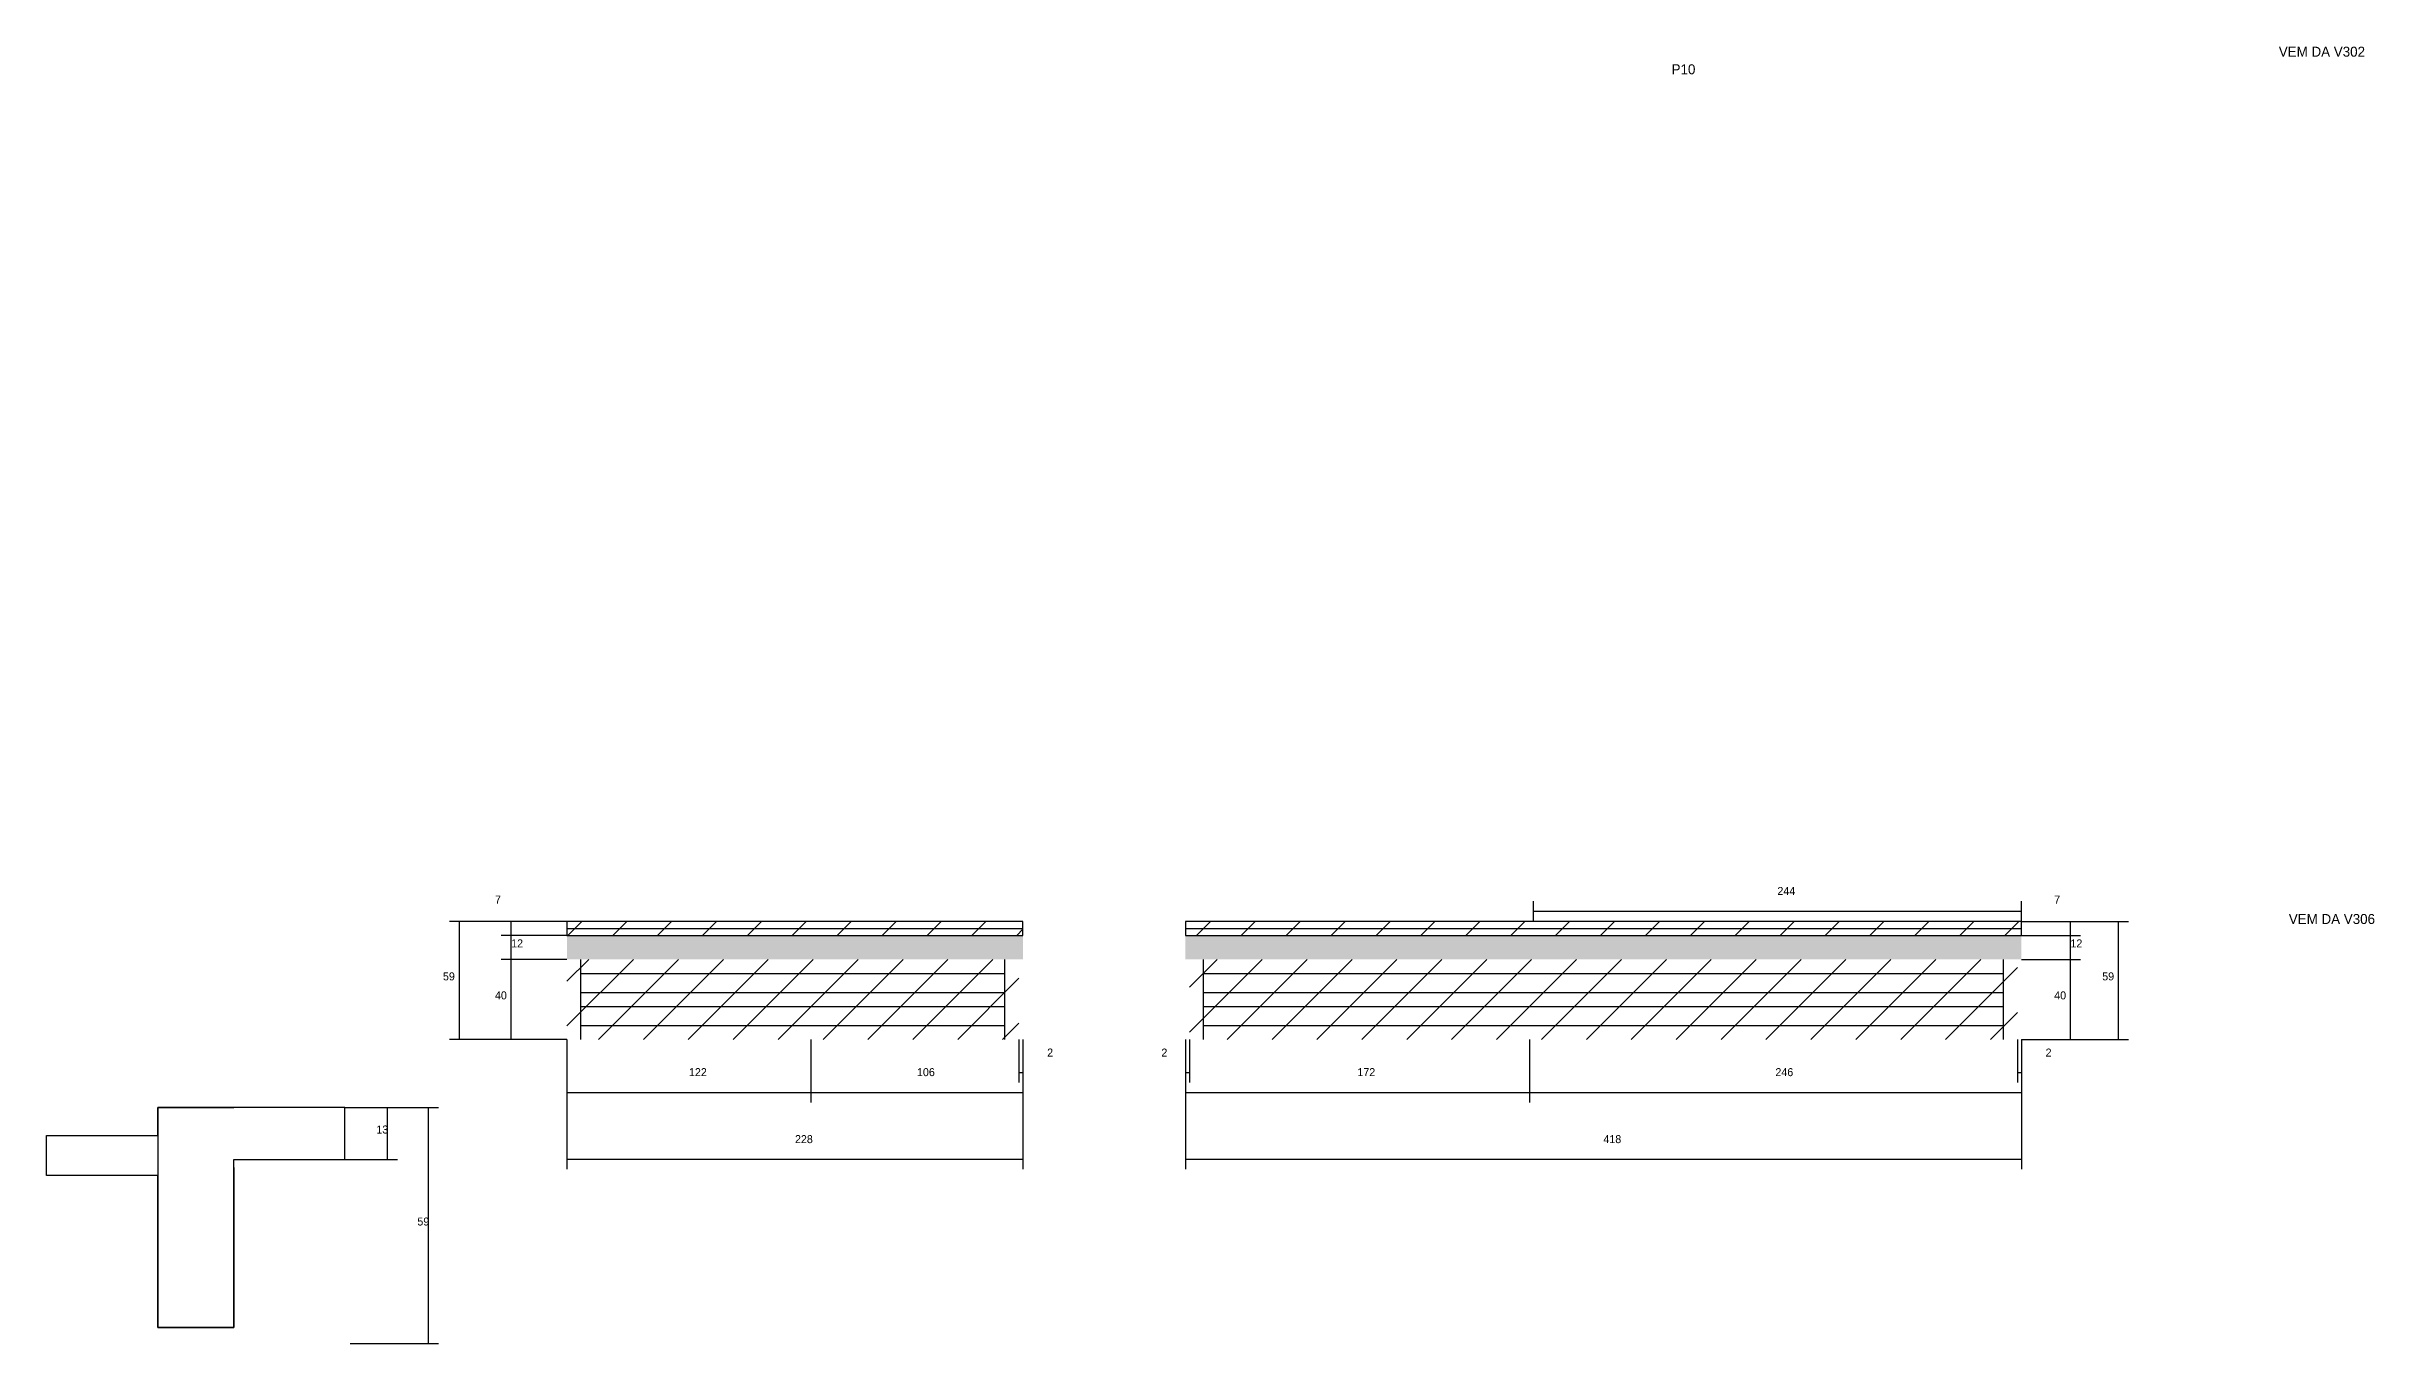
# Model space of a CAD drawing. Header units: metres. Extents: x 4852 to 7616, y 4468 to 5837.
# Drawn here: x 4861 to 6025, y 4468 to 5117 of the extents above; entities that cross this region are included whole.
import ezdxf

# ---------------------------------------------------------------- set-up
doc = ezdxf.new("R2010")
doc.units = ezdxf.units.M
for name, color, linetype in [('CONCRETO', 251, 'Continuous'), ('COTA', 241, 'Continuous'), ('NOMENCLATURA', 7, 'Continuous'), ('Painéis', 200, 'Continuous'), ('REAPROVEITAMENTO', 251, 'Continuous'), ('SARR_2.2x7', 40, 'Continuous'), ('Texto Seção', 7, 'Continuous')]:
    doc.layers.add(name, color=color, linetype=linetype)

msp = doc.modelspace()

# ---------------------------------------------------------------- hatches: boundary and pattern name
at = {"layer": 'COTA'}
h = msp.add_hatch(dxfattribs=at)
h.set_pattern_fill('AR-CONC', scale=0.03)
h.paths.add_polyline_path([(5349.1, 4672.5), (5121.1, 4672.5), (5121.1, 4672.5), (5121.1, 4660.5), (5121.1, 4660.5), (5349.1, 4660.5), (5349.1, 4660.5), (5349.1, 4672.5)])
h = msp.add_hatch(dxfattribs=at)
h.set_pattern_fill('AR-CONC', scale=0.03)
h.paths.add_polyline_path([(5430.3, 4672.5), (5848.3, 4672.5), (5848.3, 4672.5), (5848.3, 4660.5), (5848.3, 4660.5), (5430.3, 4660.5), (5430.3, 4660.5), (5430.3, 4672.5)])
at = {"layer": 'REAPROVEITAMENTO'}
h = msp.add_hatch(dxfattribs=at)
h.set_pattern_fill('ANSI31', scale=5)
h.paths.add_polyline_path([(5349.1, 4679.5), (5121.1, 4679.5), (5121.1, 4679.5), (5121.1, 4672.5), (5121.1, 4672.5), (5349.1, 4672.5), (5349.1, 4672.5), (5349.1, 4679.5)])
h = msp.add_hatch(dxfattribs=at)
h.set_pattern_fill('ANSI31', scale=5)
h.paths.add_polyline_path([(5848.3, 4679.5), (5430.3, 4679.5), (5430.3, 4679.5), (5430.3, 4672.5), (5430.3, 4672.5), (5848.3, 4672.5), (5848.3, 4672.5), (5848.3, 4679.5)])
h = msp.add_hatch(dxfattribs=at)
h.set_pattern_fill('ANSI31', scale=5)
h.paths.add_polyline_path([(5347.1, 4620.5), (5347.1, 4660.5), (5347.1, 4660.5), (5121.1, 4660.5), (5121.1, 4660.5), (5121.1, 4620.5), (5121.1, 4620.5), (5347.1, 4620.5)])
h = msp.add_hatch(dxfattribs=at)
h.set_pattern_fill('ANSI31', scale=5)
h.paths.add_polyline_path([(5846.3, 4620.5), (5846.3, 4660.5), (5846.3, 4660.5), (5432.3, 4660.5), (5432.3, 4660.5), (5432.3, 4620.5), (5432.3, 4620.5), (5846.3, 4620.5)])

# ---------------------------------------------------------------- linework, layer by layer
at = {"layer": 'CONCRETO'}
msp.add_lwpolyline([(4954.5, 4556.4), (4954.5, 4476.4), (4916.5, 4476.4), (4916.5, 4552.4), (4860.9, 4552.4), (4860.9, 4572.4), (4916.5, 4572.4), (4916.5, 4586.4), (4954.5, 4586.4)], dxfattribs=at)
msp.add_lwpolyline([(5010.1, 4560.4), (5010.1, 4586.4), (4954.5, 4586.4), (4954.5, 4586.4), (4916.5, 4586.4), (4916.5, 4476.4), (4954.5, 4476.4), (4954.5, 4560.4)], close=True, dxfattribs=at)
at = {"layer": 'COTA'}
for p, q in [((5121.1, 4679.5), (5062.3, 4679.5)), ((5067.3, 4620.5), (5067.3, 4679.5)), ((5121.1, 4679.5), (5088.2, 4679.5)), ((5093.2, 4672.5), (5093.2, 4679.5)), ((5604.3, 4679.5), (5604.3, 4689.6)), ((5604.3, 4684.6), (5848.3, 4684.6)), ((5848.3, 4679.5), (5848.3, 4689.6)), ((5848.3, 4679.5), (5877.8, 4679.5)), ((5848.3, 4679.5), (5901.9, 4679.5)), ((5872.8, 4672.5), (5872.8, 4679.5)), ((5896.9, 4620.5), (5896.9, 4679.5)), ((5121.1, 4672.5), (5088.2, 4672.5)), ((5121.1, 4672.5), (5088.2, 4672.5)), ((5093.2, 4660.5), (5093.2, 4672.5)), ((5848.3, 4672.5), (5877.8, 4672.5)), ((5848.3, 4672.5), (5877.8, 4672.5)), ((5872.8, 4660.5), (5872.8, 4672.5)), ((5121.1, 4660.5), (5088.2, 4660.5)), ((5121.1, 4660.5), (5088.2, 4660.5)), ((5093.2, 4620.5), (5093.2, 4660.5)), ((5848.3, 4660.5), (5877.8, 4660.5)), ((5848.3, 4660.5), (5877.8, 4660.5)), ((5872.8, 4620.5), (5872.8, 4660.5)), ((5121.1, 4620.5), (5062.3, 4620.5)), ((5121.1, 4620.5), (5088.2, 4620.5)), ((5121.1, 4620.5), (5121.1, 4589)), ((5121.1, 4620.5), (5121.1, 4555.5)), ((5243.1, 4620.5), (5243.1, 4589)), ((5243.1, 4620.5), (5243.1, 4589)), ((5347.1, 4620.5), (5347.1, 4598.9)), ((5349.1, 4620.5), (5349.1, 4589)), ((5349.1, 4620.5), (5349.1, 4555.5)), ((5349.1, 4620.5), (5349.1, 4598.9)), ((5430.3, 4620.5), (5430.3, 4589)), ((5430.3, 4620.5), (5430.3, 4555.5)), ((5430.3, 4620.5), (5430.3, 4598.9)), ((5432.3, 4620.5), (5432.3, 4598.9)), ((5602.3, 4620.5), (5602.3, 4589)), ((5602.3, 4620.5), (5602.3, 4589)), ((5846.3, 4620.5), (5846.3, 4598.9)), ((5848.3, 4620.5), (5848.3, 4589)), ((5848.3, 4620.5), (5848.3, 4555.5)), ((5848.3, 4620.5), (5848.3, 4598.9)), ((5848.3, 4620.5), (5877.8, 4620.5)), ((5848.3, 4620.5), (5901.9, 4620.5)), ((5347.1, 4603.9), (5349.1, 4603.9)), ((5430.3, 4603.9), (5432.3, 4603.9)), ((5846.3, 4603.9), (5848.3, 4603.9)), ((5010.1, 4586.4), (5036.3, 4586.4)), ((5010.1, 4586.4), (5056.8, 4586.4)), ((5031.3, 4560.4), (5031.3, 4586.4)), ((5051.8, 4468.4), (5051.8, 4586.4)), ((5121.1, 4594), (5243.1, 4594)), ((5243.1, 4594), (5349.1, 4594)), ((5430.3, 4594), (5602.3, 4594)), ((5602.3, 4594), (5848.3, 4594)), ((5010.1, 4560.4), (5036.3, 4560.4)), ((5121.1, 4560.5), (5349.1, 4560.5)), ((5430.3, 4560.5), (5848.3, 4560.5)), ((5012.7, 4468.4), (5056.8, 4468.4))]:
    msp.add_line(p, q, dxfattribs=at)
at = {"layer": 'Painéis'}
for points in [[(5121.1, 4672.5), (5349.1, 4672.5), (5349.1, 4679.5), (5121.1, 4679.5)], [(5430.3, 4672.5), (5848.3, 4672.5), (5848.3, 4679.5), (5430.3, 4679.5)]]:
    msp.add_lwpolyline(points, close=True, dxfattribs=at)
at = {"layer": 'SARR_2.2x7'}
for p, q in [((5121.1, 4676), (5243.1, 4676)), ((5243.1, 4676), (5349.1, 4676)), ((5430.3, 4676), (5604.3, 4676)), ((5604.3, 4676), (5848.3, 4676)), ((5128.1, 4620.5), (5128.1, 4660.5)), ((5340.1, 4620.5), (5340.1, 4660.5)), ((5439.3, 4620.5), (5439.3, 4660.5)), ((5839.3, 4620.5), (5839.3, 4660.5)), ((5128.1, 4653.5), (5243.1, 4653.5)), ((5243.1, 4653.5), (5340.1, 4653.5)), ((5439.3, 4653.5), (5602.3, 4653.5)), ((5602.3, 4653.5), (5839.3, 4653.5)), ((5128.1, 4644), (5243.1, 4644)), ((5128.1, 4637), (5243.1, 4637)), ((5243.1, 4644), (5340.1, 4644)), ((5243.1, 4637), (5340.1, 4637)), ((5439.3, 4644), (5602.3, 4644)), ((5439.3, 4637), (5602.3, 4637)), ((5602.3, 4644), (5839.3, 4644)), ((5602.3, 4637), (5839.3, 4637)), ((5128.1, 4627.5), (5243.1, 4627.5)), ((5243.1, 4627.5), (5340.1, 4627.5)), ((5439.3, 4627.5), (5602.3, 4627.5)), ((5602.3, 4627.5), (5839.3, 4627.5))]:
    msp.add_line(p, q, dxfattribs=at)

# ---------------------------------------------------------------- texts
at = {"layer": 'COTA'}
for s, p in [('7', (5085.1, 4688.4)), ('244', (5726.3, 4692.7)), ('7', (5864.7, 4688.4)), ('12', (5093.2, 4666.5)), ('12', (5872.8, 4666.5)), ('59', (5059.1, 4650)), ('40', (5085.1, 4640.5)), ('40', (5864.7, 4640.5)), ('59', (5888.7, 4650)), ('2', (5361.2, 4611.9)), ('2', (5418.3, 4611.9)), ('2', (5860.4, 4611.9)), ('122', (5182.1, 4602.1)), ('106', (5296.1, 4602.1)), ('172', (5516.3, 4602.1)), ('246', (5725.3, 4602.1)), ('13', (5025.8, 4573.4)), ('228', (5235.1, 4568.6)), ('418', (5639.3, 4568.6)), ('59', (5046.3, 4527.4))]:
    msp.add_text(s, height=4, dxfattribs=at).set_placement(p)
at = {"layer": 'NOMENCLATURA'}
msp.add_text('P10', height=5, dxfattribs=at).set_placement((5673.4, 5103.2))
at = {"layer": 'Texto Seção'}
for s, p in [('VEM DA V302', (5977, 5112)), ('VEM DA V306', (5982, 4678.2))]:
    msp.add_text(s, height=5, dxfattribs=at).set_placement(p)

doc.saveas('drawing.dxf')
